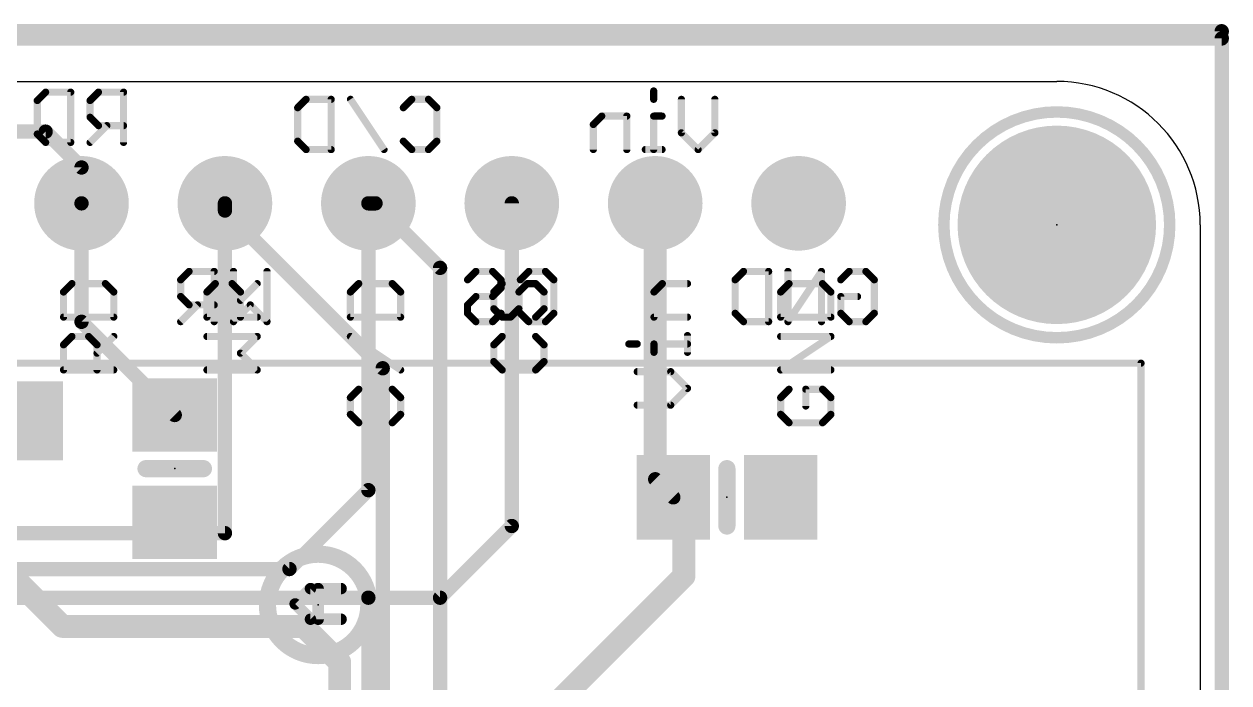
# Model space of a CAD drawing. Extents: x -0.6 to 62.7, y -0.8 to 53.6.
# Drawn here: x 41.4 to 62.74, y 41.92 to 53.59 of the extents above; entities that cross this region are included whole.
import ezdxf

# ---------------------------------------------------------------- set-up
doc = ezdxf.new("R2010")
doc.units = 0
for name, color, linetype in [('1', 12, 'CONTINUOUS'), ('16', 132, 'CONTINUOUS'), ('17', 110, 'CONTINUOUS'), ('20', 53, 'CONTINUOUS'), ('21', 40, 'CONTINUOUS'), ('22', 6, 'CONTINUOUS'), ('23', 40, 'CONTINUOUS')]:
    doc.layers.add(name, color=color, linetype=linetype)

# ---------------------------------------------------------------- blocks, each defined once
blk = doc.blocks.new('RECT')
blk.add_solid([(-0.5, -0.5), (0.5, -0.5), (-0.5, 0.5), (0.5, 0.5)])
blk = doc.blocks.new('ROUNDP')
at = {"const_width": 0.5}
blk.add_lwpolyline([(0, -0.25, 1), (0, 0.25, 1), (0, -0.25)], format="xyb", dxfattribs=at)

msp = doc.modelspace()

# ---------------------------------------------------------------- linework, layer by layer
at = {"layer": '1'}
for points, const_width in [([(62.611, 53.467), (-0.508, 53.467)], 0.254), ([(62.611, -0.508), (62.611, 53.467)], 0.254), ([(52.578, 50.419), (52.578, 45.532)], 0.4064), ([(42.418, 50.419), (42.418, 48.321)], 0.254), ([(44.958, 50.292), (44.958, 50.419)], 0.254), ([(47.752, 47.498), (44.958, 50.292)], 0.254), ([(47.625, 50.419), (47.498, 50.419)], 0.254), ([(48.768, 49.276), (47.625, 50.419)], 0.254), ([(48.768, 40.894), (48.768, 49.276)], 0.254), ([(42.418, 48.321), (44.069, 46.67)], 0.254), ([(47.752, 47.498), (47.752, 11.938)], 0.254), ([(52.578, 45.532), (52.898, 45.212)], 0.254), ([(53.086, 45.024), (52.898, 45.212)], 0.4064), ([(53.086, 43.815), (53.086, 45.024)], 0.4064), ([(40.64, 44.366), (42.08, 42.926)], 0.4064), ([(50.83, 41.559), (53.086, 43.815)], 0.4064), ([(42.08, 42.926), (46.355, 42.926)], 0.4064), ([(46.355, 42.926), (46.99, 42.291)], 0.4064), ([(46.99, 42.291), (46.99, 7.94)], 0.4064)]:
    msp.add_lwpolyline(points, dxfattribs=dict(at, const_width=const_width))
for points, const_width in [([(62.6745, 53.467, 1), (62.5475, 53.467)], 0.127), ([(62.611, 53.4035, 1), (62.611, 53.5305)], 0.127), ([(52.6796, 50.419, 1), (52.4764, 50.419)], 0.2032), ([(42.4815, 50.419, 1), (42.3545, 50.419)], 0.127), ([(45.0215, 50.419, 1), (44.8945, 50.419)], 0.127), ([(45.0029, 50.3369, 1), (44.9131, 50.2471)], 0.127), ([(44.8945, 50.292, 1), (45.0215, 50.292)], 0.127), ([(47.498, 50.4825, 1), (47.498, 50.3555)], 0.127), ([(47.6699, 50.4639, 1), (47.5801, 50.3741)], 0.127), ([(47.625, 50.3555, 1), (47.625, 50.4825)], 0.127), ([(48.8315, 49.276, 1), (48.7045, 49.276)], 0.127), ([(48.7231, 49.2311, 1), (48.8129, 49.3209)], 0.127), ([(42.4629, 48.3659, 1), (42.3731, 48.2761)], 0.127), ([(42.3545, 48.321, 1), (42.4815, 48.321)], 0.127), ([(47.8155, 47.498, 1), (47.6885, 47.498)], 0.127), ([(47.7071, 47.4531, 1), (47.7969, 47.5429)], 0.127), ([(44.0241, 46.6251, 1), (44.1139, 46.7149)], 0.127), ([(52.4764, 45.532, 1), (52.6796, 45.532)], 0.2032), ([(52.6229, 45.5769, 1), (52.5331, 45.4871)], 0.127), ([(52.9698, 45.2838, 1), (52.8262, 45.1402)], 0.2032), ([(52.8531, 45.1671, 1), (52.9429, 45.2569)], 0.127), ([(53.1876, 45.024, 1), (52.9844, 45.024)], 0.2032), ([(53.0142, 44.9522, 1), (53.1578, 45.0958)], 0.2032), ([(53.1578, 43.7432, 1), (53.0142, 43.8868)], 0.2032), ([(52.9844, 43.815, 1), (53.1876, 43.815)], 0.2032), ([(42.08, 43.0276, 1), (42.08, 42.8244)], 0.2032), ([(46.4268, 42.9978, 1), (46.2832, 42.8542)], 0.2032), ([(46.355, 42.8244, 1), (46.355, 43.0276)], 0.2032), ([(42.0082, 42.8542, 1), (42.1518, 42.9978)], 0.2032), ([(47.0916, 42.291, 1), (46.8884, 42.291)], 0.2032), ([(46.9182, 42.2192, 1), (47.0618, 42.3628)], 0.2032)]:
    msp.add_lwpolyline(points, format="xyb", dxfattribs=dict(at, const_width=const_width))
at = {"layer": '16', "const_width": 0.254}
for points in [[(62.611, 53.34), (-0.508, 53.34)], [(62.611, -0.635), (62.611, 53.34)], [(38.989, 51.689), (41.783, 51.689)], [(41.783, 51.689), (42.418, 51.054)], [(42.418, 51.054), (42.418, 50.419)], [(44.958, 50.419), (44.958, 44.577)], [(47.498, 50.419), (47.498, 45.339)], [(50.038, 50.419), (50.038, 44.704)], [(47.498, 45.339), (46.101, 43.942)], [(50.038, 44.704), (48.768, 43.434)], [(44.958, 44.577), (23.241, 44.577)], [(46.101, 43.942), (23.876, 43.942)], [(47.498, 43.434), (24.765, 43.434)], [(48.768, 43.434), (47.498, 43.434)], [(47.498, 39.37), (47.498, 43.434)]]:
    msp.add_lwpolyline(points, dxfattribs=at)
at = {"layer": '16', "const_width": 0.127}
for points in [[(62.6745, 53.34, 1), (62.5475, 53.34)], [(62.611, 53.2765, 1), (62.611, 53.4035)], [(41.8279, 51.7339, 1), (41.7381, 51.6441)], [(41.783, 51.6255, 1), (41.783, 51.7525)], [(42.4815, 51.054, 1), (42.3545, 51.054)], [(42.3731, 51.0091, 1), (42.4629, 51.0989)], [(42.3545, 50.419, 1), (42.4815, 50.419)], [(45.0215, 50.419, 1), (44.8945, 50.419)], [(47.5615, 50.419, 1), (47.4345, 50.419)], [(50.1015, 50.419, 1), (49.9745, 50.419)], [(47.5429, 45.2941, 1), (47.4531, 45.3839)], [(47.4345, 45.339, 1), (47.5615, 45.339)], [(50.0829, 44.6591, 1), (49.9931, 44.7489)], [(44.8945, 44.577, 1), (45.0215, 44.577)], [(44.958, 44.5135, 1), (44.958, 44.6405)], [(49.9745, 44.704, 1), (50.1015, 44.704)], [(46.0561, 43.9869, 1), (46.1459, 43.8971)], [(46.101, 43.8785, 1), (46.101, 44.0055)], [(47.498, 43.4975, 1), (47.498, 43.3705)], [(47.5615, 43.434, 1), (47.4345, 43.434)], [(47.498, 43.3705, 1), (47.498, 43.4975)], [(48.7231, 43.4789, 1), (48.8129, 43.3891)], [(48.768, 43.3705, 1), (48.768, 43.4975)]]:
    msp.add_lwpolyline(points, format="xyb", dxfattribs=at)
at = {"layer": '20'}
for p, q in [((2.54, 52.578), (59.69, 52.578)), ((62.23, 50.038), (62.23, 2.54))]:
    msp.add_line(p, q, dxfattribs=at)
msp.add_arc((59.69, 50.038), 2.54, 0, 90, dxfattribs=at)
at = {"layer": '21'}
for points, const_width in [([(59.69, 48.038, 1), (59.69, 52.038, 1), (59.69, 48.038)], 0.2032), ([(42.1315, 48.8489, 1), (42.068, 48.8489)], 0.0635), ([(42.0773, 48.8713, 1), (42.1222, 48.8264)], 0.0635), ([(42.248, 49.0289, 1), (42.248, 48.9654)], 0.0635), ([(42.2705, 48.9747, 1), (42.2256, 49.0196)], 0.0635), ([(42.8637, 49.0196, 1), (42.8188, 48.9747)], 0.0635), ([(42.8412, 48.9654, 1), (42.8412, 49.0289)], 0.0635), ([(43.0213, 48.8489, 1), (42.9577, 48.8489)], 0.0635), ([(42.967, 48.8264, 1), (43.012, 48.8713)], 0.0635), ([(44.6715, 48.8489, 1), (44.608, 48.8489)], 0.0635), ([(44.6173, 48.8713, 1), (44.6622, 48.8264)], 0.0635), ([(44.788, 49.0289, 1), (44.788, 48.9654)], 0.0635), ([(44.8105, 48.9747, 1), (44.7656, 49.0196)], 0.0635), ([(45.1071, 49.0196, 1), (45.0622, 48.9747)], 0.0635), ([(45.0846, 48.9654, 1), (45.0846, 49.0289)], 0.0635), ([(45.2647, 48.8489, 1), (45.2012, 48.8489)], 0.0635), ([(45.2105, 48.8264, 1), (45.2554, 48.8713)], 0.0635), ([(45.552, 48.9747, 1), (45.507, 49.0196)], 0.0635), ([(47.2115, 48.8489, 1), (47.148, 48.8489)], 0.0635), ([(47.1573, 48.8713, 1), (47.2022, 48.8264)], 0.0635), ([(47.328, 49.0289, 1), (47.328, 48.9654)], 0.0635), ([(47.3505, 48.9747, 1), (47.3056, 49.0196)], 0.0635), ([(47.9437, 49.0196, 1), (47.8988, 48.9747)], 0.0635), ([(47.9212, 48.9654, 1), (47.9212, 49.0289)], 0.0635), ([(48.1013, 48.8489, 1), (48.0378, 48.8489)], 0.0635), ([(48.047, 48.8264, 1), (48.092, 48.8713)], 0.0635), ([(49.7515, 48.8489, 1), (49.688, 48.8489)], 0.0635), ([(49.6973, 48.8713, 1), (49.7422, 48.8264)], 0.0635), ([(49.8905, 48.9747, 1), (49.8456, 49.0196)], 0.0635), ([(50.1964, 48.8489, 1), (50.1329, 48.8489)], 0.0635), ([(50.1422, 48.8713, 1), (50.1871, 48.8264)], 0.0635), ([(50.3129, 49.0289, 1), (50.3129, 48.9654)], 0.0635), ([(50.3354, 48.9747, 1), (50.2905, 49.0196)], 0.0635), ([(50.4837, 49.0196, 1), (50.4388, 48.9747)], 0.0635), ([(50.4612, 48.9654, 1), (50.4612, 49.0289)], 0.0635), ([(50.6413, 48.8489, 1), (50.5778, 48.8489)], 0.0635), ([(50.587, 48.8264, 1), (50.632, 48.8713)], 0.0635), ([(52.5881, 48.8489, 1), (52.5246, 48.8489)], 0.0635), ([(52.5339, 48.8713, 1), (52.5788, 48.8264)], 0.0635), ([(52.7046, 49.0289, 1), (52.7046, 48.9654)], 0.0635), ([(52.7271, 48.9747, 1), (52.6822, 49.0196)], 0.0635), ([(53.1495, 48.9654, 1), (53.1495, 49.0289)], 0.0635), ([(54.8315, 48.8489, 1), (54.768, 48.8489)], 0.0635), ([(54.7773, 48.8713, 1), (54.8222, 48.8264)], 0.0635), ([(54.948, 49.0289, 1), (54.948, 48.9654)], 0.0635), ([(54.9705, 48.9747, 1), (54.9256, 49.0196)], 0.0635), ([(55.5637, 49.0196, 1), (55.5188, 48.9747)], 0.0635), ([(55.5412, 48.9654, 1), (55.5412, 49.0289)], 0.0635), ([(55.7213, 48.8489, 1), (55.6578, 48.8489)], 0.0635), ([(55.667, 48.8264, 1), (55.712, 48.8713)], 0.0635), ([(45.2105, 48.723, 1), (45.2554, 48.6781)], 0.0635), ([(42.0997, 48.4357, 1), (42.0997, 48.3722)], 0.0635), ([(42.068, 48.404, 1), (42.1315, 48.404)], 0.0635), ([(42.9577, 48.404, 1), (43.0213, 48.404)], 0.0635), ([(42.9895, 48.3722, 1), (42.9895, 48.4357)], 0.0635), ([(44.6397, 48.4357, 1), (44.6397, 48.3722)], 0.0635), ([(44.608, 48.404, 1), (44.6715, 48.404)], 0.0635), ([(45.2012, 48.404, 1), (45.2647, 48.404)], 0.0635), ([(45.5295, 48.3722, 1), (45.5295, 48.4357)], 0.0635), ([(47.1797, 48.4357, 1), (47.1797, 48.3722)], 0.0635), ([(47.148, 48.404, 1), (47.2115, 48.404)], 0.0635), ([(48.0378, 48.404, 1), (48.1013, 48.404)], 0.0635), ([(48.0695, 48.3722, 1), (48.0695, 48.4357)], 0.0635), ([(49.688, 48.5523, 1), (49.7515, 48.5523)], 0.0635), ([(49.7422, 48.5747, 1), (49.6973, 48.5298)], 0.0635), ([(49.868, 48.4357, 1), (49.868, 48.3722)], 0.0635), ([(49.8456, 48.3815, 1), (49.8905, 48.4264)], 0.0635), ([(49.9939, 48.4264, 1), (50.0388, 48.3815)], 0.0635), ([(50.0163, 48.3722, 1), (50.0163, 48.4357)], 0.0635), ([(50.1329, 48.5523, 1), (50.1964, 48.5523)], 0.0635), ([(50.1871, 48.5298, 1), (50.1422, 48.5747)], 0.0635), ([(50.4388, 48.4264, 1), (50.4837, 48.3815)], 0.0635), ([(50.5778, 48.5523, 1), (50.6413, 48.5523)], 0.0635), ([(50.632, 48.5298, 1), (50.587, 48.5747)], 0.0635), ([(52.5563, 48.4357, 1), (52.5563, 48.3722)], 0.0635), ([(52.5246, 48.404, 1), (52.5881, 48.404)], 0.0635), ([(53.1495, 48.3722, 1), (53.1495, 48.4357)], 0.0635), ([(54.7997, 48.4357, 1), (54.7997, 48.3722)], 0.0635), ([(54.768, 48.404, 1), (54.8315, 48.404)], 0.0635), ([(55.6578, 48.404, 1), (55.7213, 48.404)], 0.0635), ([(55.6895, 48.3722, 1), (55.6895, 48.4357)], 0.0635), ([(42.248, 48.0934, 1), (42.248, 48.0299)], 0.0635), ([(42.2705, 48.0392, 1), (42.2256, 48.0841)], 0.0635), ([(42.5671, 48.0841, 1), (42.5222, 48.0392)], 0.0635), ([(42.5446, 48.0299, 1), (42.5446, 48.0934)], 0.0635), ([(43.012, 48.0392, 1), (42.967, 48.0841)], 0.0635), ([(44.6397, 48.0934, 1), (44.6397, 48.0299)], 0.0635), ([(45.552, 48.0392, 1), (45.507, 48.0841)], 0.0635), ([(45.5295, 48.0299, 1), (45.5295, 48.0934)], 0.0635), ([(47.1974, 48.0881, 1), (47.1621, 48.0352)], 0.0635), ([(49.8905, 48.0392, 1), (49.8456, 48.0841)], 0.0635), ([(50.4837, 48.0841, 1), (50.4388, 48.0392)], 0.0635), ([(53.1813, 48.0769, 1), (53.1178, 48.0769)], 0.0635), ([(54.7997, 48.0934, 1), (54.7997, 48.0299)], 0.0635), ([(55.7071, 48.0352, 1), (55.6719, 48.0881)], 0.0635), ([(55.6895, 48.0299, 1), (55.6895, 48.0934)], 0.0635), ([(42.1315, 47.9133, 1), (42.068, 47.9133)], 0.0635), ([(42.0773, 47.9358, 1), (42.1222, 47.8909)], 0.0635), ([(42.7247, 47.9133, 1), (42.6612, 47.9133)], 0.0635), ([(42.6705, 47.7875, 1), (42.7154, 47.7426)], 0.0635), ([(42.6705, 47.8909, 1), (42.7154, 47.9358)], 0.0635), ([(45.2554, 47.7875, 1), (45.2105, 47.7426)], 0.0635), ([(45.2105, 47.7875, 1), (45.2554, 47.7426)], 0.0635), ([(49.7515, 47.9133, 1), (49.688, 47.9133)], 0.0635), ([(49.6973, 47.9358, 1), (49.7422, 47.8909)], 0.0635), ([(50.6413, 47.9133, 1), (50.5778, 47.9133)], 0.0635), ([(50.587, 47.8909, 1), (50.632, 47.9358)], 0.0635), ([(52.1114, 47.9603, 1), (52.1114, 47.8968)], 0.0635), ([(52.2597, 47.8968, 1), (52.2597, 47.9603)], 0.0635), ([(52.5881, 47.9286, 1), (52.5246, 47.9286)], 0.0635), ([(52.5563, 47.9603, 1), (52.5563, 47.8968)], 0.0635), ([(52.5246, 47.7803, 1), (52.5881, 47.7803)], 0.0635), ([(53.1178, 47.7803, 1), (53.1813, 47.7803)], 0.0635), ([(53.1495, 47.8968, 1), (53.1495, 47.9603)], 0.0635), ([(49.688, 47.6168, 1), (49.7515, 47.6168)], 0.0635), ([(49.7422, 47.6392, 1), (49.6973, 47.5943)], 0.0635), ([(50.5778, 47.6168, 1), (50.6413, 47.6168)], 0.0635), ([(50.632, 47.5943, 1), (50.587, 47.6392)], 0.0635), ([(42.0997, 47.5002, 1), (42.0997, 47.4367)], 0.0635), ([(42.068, 47.4685, 1), (42.1315, 47.4685)], 0.0635), ([(42.6612, 47.4685, 1), (42.7247, 47.4685)], 0.0635), ([(42.9895, 47.4367, 1), (42.9895, 47.5002)], 0.0635), ([(44.6397, 47.5002, 1), (44.6397, 47.4367)], 0.0635), ([(45.507, 47.446, 1), (45.552, 47.4909)], 0.0635), ([(45.5295, 47.4367, 1), (45.5295, 47.5002)], 0.0635), ([(48.0519, 47.442, 1), (48.0871, 47.4949)], 0.0635), ([(49.868, 47.5002, 1), (49.868, 47.4367)], 0.0635), ([(49.8456, 47.446, 1), (49.8905, 47.4909)], 0.0635), ([(50.4388, 47.4909, 1), (50.4837, 47.446)], 0.0635), ([(50.4612, 47.4367, 1), (50.4612, 47.5002)], 0.0635), ([(52.2597, 47.4697, 1), (52.2597, 47.4062)], 0.0635), ([(52.8754, 47.4604, 1), (52.8305, 47.4155)], 0.0635), ([(52.8529, 47.4062, 1), (52.8529, 47.4697)], 0.0635), ([(54.7997, 47.5002, 1), (54.7997, 47.4367)], 0.0635), ([(54.7821, 47.4949, 1), (54.8174, 47.442)], 0.0635), ([(55.6895, 47.4367, 1), (55.6895, 47.5002)], 0.0635), ([(47.3505, 47.1037, 1), (47.3056, 47.1486)], 0.0635), ([(47.9437, 47.1486, 1), (47.8988, 47.1037)], 0.0635), ([(53.172, 47.1189, 1), (53.127, 47.1638)], 0.0635), ([(53.127, 47.1189, 1), (53.172, 47.1638)], 0.0635), ([(54.9705, 47.1037, 1), (54.9256, 47.1486)], 0.0635), ([(55.2446, 47.1579, 1), (55.2446, 47.0944)], 0.0635), ([(55.2764, 47.1261, 1), (55.2129, 47.1261)], 0.0635), ([(55.5637, 47.1486, 1), (55.5188, 47.1037)], 0.0635), ([(55.5412, 47.0944, 1), (55.5412, 47.1579)], 0.0635), ([(47.2115, 46.9778, 1), (47.148, 46.9778)], 0.0635), ([(47.1573, 47.0003, 1), (47.2022, 46.9554)], 0.0635), ([(48.1013, 46.9778, 1), (48.0378, 46.9778)], 0.0635), ([(48.047, 46.9554, 1), (48.092, 47.0003)], 0.0635), ([(54.8315, 46.9778, 1), (54.768, 46.9778)], 0.0635), ([(54.7773, 47.0003, 1), (54.8222, 46.9554)], 0.0635), ([(55.7213, 46.9778, 1), (55.6578, 46.9778)], 0.0635), ([(55.667, 46.9554, 1), (55.712, 47.0003)], 0.0635), ([(47.2022, 46.7037, 1), (47.1573, 46.6588)], 0.0635), ([(48.092, 46.6588, 1), (48.047, 46.7037)], 0.0635), ([(52.2597, 46.8765, 1), (52.2597, 46.813)], 0.0635), ([(52.8305, 46.8672, 1), (52.8754, 46.8223)], 0.0635), ([(52.8529, 46.813, 1), (52.8529, 46.8765)], 0.0635), ([(54.8222, 46.7037, 1), (54.7773, 46.6588)], 0.0635), ([(55.2129, 46.8295, 1), (55.2764, 46.8295)], 0.0635), ([(55.712, 46.6588, 1), (55.667, 46.7037)], 0.0635), ([(47.148, 46.6812, 1), (47.2115, 46.6812)], 0.0635), ([(47.328, 46.5647, 1), (47.328, 46.5012)], 0.0635), ([(47.3056, 46.5105, 1), (47.3505, 46.5554)], 0.0635), ([(47.8988, 46.5554, 1), (47.9437, 46.5105)], 0.0635), ([(47.9212, 46.5012, 1), (47.9212, 46.5647)], 0.0635), ([(48.0378, 46.6812, 1), (48.1013, 46.6812)], 0.0635), ([(54.768, 46.6812, 1), (54.8315, 46.6812)], 0.0635), ([(54.948, 46.5647, 1), (54.948, 46.5012)], 0.0635), ([(54.9256, 46.5105, 1), (54.9705, 46.5554)], 0.0635), ([(55.5188, 46.5554, 1), (55.5637, 46.5105)], 0.0635), ([(55.5412, 46.5012, 1), (55.5412, 46.5647)], 0.0635), ([(55.6578, 46.6812, 1), (55.7213, 46.6812)], 0.0635), ([(43.561, 45.7962, 1), (43.561, 45.6438)], 0.1524), ([(44.577, 45.6438, 1), (44.577, 45.7962)], 0.1524), ([(53.9242, 45.72, 1), (53.7718, 45.72)], 0.1524), ([(53.7718, 44.704, 1), (53.9242, 44.704)], 0.1524), ([(46.609, 42.409, 1), (46.609, 44.205, 1), (46.609, 42.409)], 0.3048), ([(46.4731, 43.6461, 1), (46.4731, 43.5445)], 0.1016), ([(46.509, 43.5594, 1), (46.4372, 43.6312)], 0.1016), ([(46.6595, 43.5953, 1), (46.5579, 43.5953)], 0.1016), ([(47.0154, 43.5445, 1), (47.0154, 43.6461)], 0.1016), ([(46.2378, 43.3601, 1), (46.166, 43.2882)], 0.1016), ([(46.166, 43.3601, 1), (46.2378, 43.2882)], 0.1016), ([(46.4731, 43.1038, 1), (46.4731, 43.0022)], 0.1016), ([(46.4372, 43.0171, 1), (46.509, 43.0889)], 0.1016), ([(46.5579, 43.053, 1), (46.6595, 43.053)], 0.1016), ([(47.0154, 43.0022, 1), (47.0154, 43.1038)], 0.1016)]:
    msp.add_lwpolyline(points, format="xyb", dxfattribs=dict(at, const_width=const_width))
for points, const_width in [([(42.248, 48.9972), (42.0997, 48.8489)], 0.127), ([(42.0997, 48.8489), (42.0997, 48.404)], 0.127), ([(42.8412, 48.9972), (42.248, 48.9972)], 0.127), ([(42.9895, 48.8489), (42.8412, 48.9972)], 0.127), ([(42.9895, 48.404), (42.9895, 48.8489)], 0.127), ([(44.6397, 48.8489), (44.788, 48.9972)], 0.127), ([(44.6397, 48.404), (44.6397, 48.8489)], 0.127), ([(44.788, 48.9972), (45.0846, 48.9972)], 0.127), ([(45.0846, 48.9972), (45.2329, 48.8489)], 0.127), ([(45.2329, 48.7006), (45.5295, 48.9972)], 0.127), ([(45.2329, 48.8489), (45.2329, 48.404)], 0.127), ([(47.328, 48.9972), (47.1797, 48.8489)], 0.127), ([(47.1797, 48.8489), (47.1797, 48.404)], 0.127), ([(47.9212, 48.9972), (47.328, 48.9972)], 0.127), ([(48.0695, 48.8489), (47.9212, 48.9972)], 0.127), ([(48.0695, 48.404), (48.0695, 48.8489)], 0.127), ([(49.868, 48.9972), (49.7197, 48.8489)], 0.127), ([(49.7197, 48.8489), (49.7197, 48.5523)], 0.127), ([(50.1646, 48.8489), (50.3129, 48.9972)], 0.127), ([(50.1646, 48.5523), (50.1646, 48.8489)], 0.127), ([(50.3129, 48.9972), (50.4612, 48.9972)], 0.127), ([(50.4612, 48.9972), (50.6095, 48.8489)], 0.127), ([(50.6095, 48.8489), (50.6095, 48.5523)], 0.127), ([(52.5563, 48.8489), (52.7046, 48.9972)], 0.127), ([(52.5563, 48.404), (52.5563, 48.8489)], 0.127), ([(52.7046, 48.9972), (53.1495, 48.9972)], 0.127), ([(54.948, 48.9972), (54.7997, 48.8489)], 0.127), ([(54.7997, 48.8489), (54.7997, 48.404)], 0.127), ([(55.5412, 48.9972), (54.948, 48.9972)], 0.127), ([(55.6895, 48.8489), (55.5412, 48.9972)], 0.127), ([(55.6895, 48.404), (55.6895, 48.8489)], 0.127), ([(42.0997, 48.404), (42.9895, 48.404)], 0.127), ([(45.5295, 48.404), (44.6397, 48.404)], 0.127), ([(47.1797, 48.404), (48.0695, 48.404)], 0.127), ([(49.7197, 48.5523), (49.868, 48.404)], 0.127), ([(49.868, 48.404), (50.0163, 48.404)], 0.127), ([(50.0163, 48.404), (50.1646, 48.5523)], 0.127), ([(50.6095, 48.5523), (50.4612, 48.404)], 0.127), ([(53.1495, 48.404), (52.5563, 48.404)], 0.127), ([(54.7997, 48.404), (55.6895, 48.404)], 0.127), ([(42.0997, 47.9133), (42.248, 48.0616)], 0.127), ([(42.248, 48.0616), (42.5446, 48.0616)], 0.127), ([(42.5446, 48.0616), (42.6929, 47.9133)], 0.127), ([(42.6929, 47.765), (42.9895, 48.0616)], 0.127), ([(45.5295, 48.0616), (44.6397, 48.0616)], 0.127), ([(45.2329, 47.765), (45.5295, 48.0616)], 0.127), ([(48.0695, 47.4685), (47.1797, 48.0616)], 0.127), ([(49.868, 48.0616), (49.7197, 47.9133)], 0.127), ([(50.6095, 47.9133), (50.4612, 48.0616)], 0.127), ([(53.1495, 47.7803), (53.1495, 48.0769)], 0.127), ([(54.7997, 47.4685), (55.6895, 48.0616)], 0.127), ([(55.6895, 48.0616), (54.7997, 48.0616)], 0.127), ([(42.0997, 47.4685), (42.0997, 47.9133)], 0.127), ([(42.6929, 47.9133), (42.6929, 47.4685)], 0.127), ([(45.5295, 47.4685), (45.2329, 47.765)], 0.127), ([(49.7197, 47.9133), (49.7197, 47.6168)], 0.127), ([(50.6095, 47.6168), (50.6095, 47.9133)], 0.127), ([(52.1114, 47.9286), (52.2597, 47.9286)], 0.127), ([(52.5563, 47.7803), (52.5563, 47.9286)], 0.127), ([(52.5563, 47.9286), (53.1495, 47.9286)], 0.127), ([(49.7197, 47.6168), (49.868, 47.4685)], 0.127), ([(50.4612, 47.4685), (50.6095, 47.6168)], 0.127), ([(42.9895, 47.4685), (42.0997, 47.4685)], 0.127), ([(44.6397, 47.4685), (45.5295, 47.4685)], 0.127), ([(49.868, 47.4685), (50.4612, 47.4685)], 0.127), ([(52.8529, 47.438), (52.2597, 47.438)], 0.127), ([(53.1495, 47.1414), (52.8529, 47.438)], 0.127), ([(55.6895, 47.4685), (54.7997, 47.4685)], 0.127), ([(47.328, 47.1261), (47.1797, 46.9778)], 0.127), ([(48.0695, 46.9778), (47.9212, 47.1261)], 0.127), ([(52.8529, 46.8448), (53.1495, 47.1414)], 0.127), ([(54.948, 47.1261), (54.7997, 46.9778)], 0.127), ([(55.5412, 47.1261), (55.2446, 47.1261)], 0.127), ([(55.2446, 47.1261), (55.2446, 46.8295)], 0.127), ([(55.6895, 46.9778), (55.5412, 47.1261)], 0.127), ([(47.1797, 46.9778), (47.1797, 46.6812)], 0.127), ([(48.0695, 46.6812), (48.0695, 46.9778)], 0.127), ([(54.7997, 46.9778), (54.7997, 46.6812)], 0.127), ([(55.6895, 46.6812), (55.6895, 46.9778)], 0.127), ([(47.1797, 46.6812), (47.328, 46.5329)], 0.127), ([(47.9212, 46.5329), (48.0695, 46.6812)], 0.127), ([(52.2597, 46.8448), (52.8529, 46.8448)], 0.127), ([(54.7997, 46.6812), (54.948, 46.5329)], 0.127), ([(55.5412, 46.5329), (55.6895, 46.6812)], 0.127), ([(47.328, 46.5329), (47.9212, 46.5329)], 0.127), ([(54.948, 46.5329), (55.5412, 46.5329)], 0.127), ([(43.561, 45.72), (44.577, 45.72)], 0.3048), ([(53.848, 45.72), (53.848, 44.704)], 0.3048), ([(46.2019, 43.3242), (46.4731, 43.5953)], 0.2032), ([(46.4731, 43.5953), (47.0154, 43.5953)], 0.2032), ([(46.6087, 43.053), (46.6087, 43.5953)], 0.2032), ([(46.4731, 43.053), (46.2019, 43.3242)], 0.2032), ([(47.0154, 43.053), (46.4731, 43.053)], 0.2032)]:
    msp.add_lwpolyline(points, dxfattribs=dict(at, const_width=const_width))
at = {"layer": '22', "const_width": 0.127}
for points in [[(41.6343, 52.24), (41.7826, 52.3883)], [(41.6343, 51.6468), (41.6343, 52.24)], [(41.7826, 52.3883), (42.2275, 52.3883)], [(42.2275, 52.3883), (42.2275, 51.4985)], [(42.7181, 52.3883), (42.5698, 52.24)], [(42.5698, 52.24), (42.5698, 51.9434)], [(43.163, 52.3883), (42.7181, 52.3883)], [(43.163, 51.4985), (43.163, 52.3883)], [(46.2466, 52.113), (46.3949, 52.2613)], [(46.3949, 52.2613), (46.8397, 52.2613)], [(46.8397, 52.2613), (46.8397, 51.3715)], [(47.7753, 51.3715), (47.1821, 52.2613)], [(48.1176, 52.113), (48.2659, 52.2613)], [(48.2659, 52.2613), (48.5625, 52.2613)], [(48.5625, 52.2613), (48.7108, 52.113)], [(52.5511, 52.4096), (52.5511, 52.2613)], [(53.0417, 51.6681), (53.0417, 52.2613)], [(53.6349, 52.2613), (53.6349, 51.6681)], [(46.2466, 51.5198), (46.2466, 52.113)], [(48.7108, 52.113), (48.7108, 51.5198)], [(42.5698, 51.9434), (42.7181, 51.7951)], [(42.8664, 51.7951), (42.5698, 51.4985)], [(42.7181, 51.7951), (43.163, 51.7951)], [(51.6308, 51.9647), (51.4825, 51.8164)], [(51.4825, 51.8164), (51.4825, 51.3715)], [(52.0757, 51.9647), (51.6308, 51.9647)], [(52.0757, 51.3715), (52.0757, 51.9647)], [(52.6993, 51.9647), (52.5511, 51.9647)], [(52.5511, 51.9647), (52.5511, 51.3715)], [(41.7826, 51.4985), (41.6343, 51.6468)], [(53.3383, 51.3715), (53.0417, 51.6681)], [(53.6349, 51.6681), (53.3383, 51.3715)], [(42.2275, 51.4985), (41.7826, 51.4985)], [(46.3949, 51.3715), (46.2466, 51.5198)], [(46.8397, 51.3715), (46.3949, 51.3715)], [(48.2659, 51.3715), (48.1176, 51.5198)], [(48.5625, 51.3715), (48.2659, 51.3715)], [(48.7108, 51.5198), (48.5625, 51.3715)], [(52.6993, 51.3715), (52.4028, 51.3715)], [(44.3226, 49.2133), (44.1743, 49.065)], [(44.1743, 49.065), (44.1743, 48.7684)], [(44.7675, 49.2133), (44.3226, 49.2133)], [(44.7675, 48.3235), (44.7675, 49.2133)], [(45.1098, 48.3235), (45.1098, 49.2133)], [(45.703, 49.2133), (45.703, 48.3235)], [(49.2543, 49.065), (49.4026, 49.2133)], [(49.4026, 49.2133), (49.6992, 49.2133)], [(49.6992, 49.2133), (49.8475, 49.065)], [(49.8475, 49.065), (49.8475, 48.9167)], [(50.1898, 49.065), (50.3381, 49.2133)], [(50.3381, 49.2133), (50.6347, 49.2133)], [(50.6347, 49.2133), (50.783, 49.065)], [(50.783, 49.065), (50.783, 48.4718)], [(53.9936, 49.065), (54.1419, 49.2133)], [(53.9936, 48.4718), (53.9936, 49.065)], [(54.1419, 49.2133), (54.5867, 49.2133)], [(54.5867, 49.2133), (54.5867, 48.3235)], [(55.5223, 49.2133), (54.9291, 48.3235)], [(54.9291, 48.3235), (54.9291, 49.2133)], [(55.5223, 48.3235), (55.5223, 49.2133)], [(55.8646, 49.065), (56.0129, 49.2133)], [(56.0129, 49.2133), (56.3095, 49.2133)], [(56.3095, 49.2133), (56.4578, 49.065)], [(56.4578, 49.065), (56.4578, 48.4718)], [(49.8475, 48.9167), (49.6992, 48.7684)], [(44.1743, 48.7684), (44.3226, 48.6201)], [(44.4709, 48.6201), (44.1743, 48.3235)], [(44.3226, 48.6201), (44.7675, 48.6201)], [(45.4064, 48.6201), (45.1098, 48.3235)], [(45.703, 48.3235), (45.4064, 48.6201)], [(49.4026, 48.7684), (49.2543, 48.6201)], [(49.2543, 48.6201), (49.2543, 48.4718)], [(49.6992, 48.7684), (49.4026, 48.7684)], [(55.8646, 48.4718), (55.8646, 48.7684)], [(55.8646, 48.7684), (56.1612, 48.7684)], [(49.2543, 48.4718), (49.4026, 48.3235)], [(49.6992, 48.3235), (49.8475, 48.4718)], [(50.3381, 48.3235), (50.1898, 48.4718)], [(50.783, 48.4718), (50.6347, 48.3235)], [(54.1419, 48.3235), (53.9936, 48.4718)], [(56.0129, 48.3235), (55.8646, 48.4718)], [(56.4578, 48.4718), (56.3095, 48.3235)], [(49.4026, 48.3235), (49.6992, 48.3235)], [(50.6347, 48.3235), (50.3381, 48.3235)], [(54.5867, 48.3235), (54.1419, 48.3235)], [(56.3095, 48.3235), (56.0129, 48.3235)], [(61.182, 47.589), (1.182, 47.589)], [(61.182, 4.989), (61.182, 47.589)]]:
    msp.add_lwpolyline(points, dxfattribs=at)
at = {"layer": '22', "const_width": 0.0635}
for points in [[(41.6661, 52.24, 1), (41.6026, 52.24)], [(41.6119, 52.2624, 1), (41.6568, 52.2175)], [(41.7826, 52.42, 1), (41.7826, 52.3565)], [(41.8051, 52.3658, 1), (41.7602, 52.4107)], [(42.2593, 52.3883, 1), (42.1957, 52.3883)], [(42.2275, 52.3565, 1), (42.2275, 52.42)], [(42.6016, 52.24, 1), (42.5381, 52.24)], [(42.5474, 52.2624, 1), (42.5923, 52.2175)], [(42.7181, 52.42, 1), (42.7181, 52.3565)], [(42.7406, 52.3658, 1), (42.6957, 52.4107)], [(43.1948, 52.3883, 1), (43.1313, 52.3883)], [(43.163, 52.3565, 1), (43.163, 52.42)], [(46.3949, 52.293, 1), (46.3949, 52.2295)], [(46.4173, 52.2388, 1), (46.3724, 52.2837)], [(46.8715, 52.2613, 1), (46.808, 52.2613)], [(46.8397, 52.2295, 1), (46.8397, 52.293)], [(47.2085, 52.2789, 1), (47.1557, 52.2436)], [(48.2659, 52.293, 1), (48.2659, 52.2295)], [(48.2884, 52.2388, 1), (48.2434, 52.2837)], [(48.5849, 52.2837, 1), (48.54, 52.2388)], [(48.5625, 52.2295, 1), (48.5625, 52.293)], [(52.5828, 52.4096, 1), (52.5193, 52.4096)], [(52.5193, 52.2613, 1), (52.5828, 52.2613)], [(53.0734, 52.2613, 1), (53.0099, 52.2613)], [(53.6666, 52.2613, 1), (53.6031, 52.2613)], [(46.2783, 52.113, 1), (46.2148, 52.113)], [(46.2241, 52.1354, 1), (46.269, 52.0905)], [(48.0952, 52.1354, 1), (48.1401, 52.0905)], [(48.7425, 52.113, 1), (48.679, 52.113)], [(48.6883, 52.0905, 1), (48.7332, 52.1354)], [(42.5381, 51.9434, 1), (42.6016, 51.9434)], [(42.5923, 51.9658, 1), (42.5474, 51.9209)], [(42.7181, 51.8268, 1), (42.7181, 51.7633)], [(42.6957, 51.7726, 1), (42.7406, 51.8175)], [(42.8889, 51.7726, 1), (42.844, 51.8175)], [(43.163, 51.7633, 1), (43.163, 51.8268)], [(51.5142, 51.8164, 1), (51.4507, 51.8164)], [(51.46, 51.8388, 1), (51.5049, 51.7939)], [(51.6308, 51.9964, 1), (51.6308, 51.9329)], [(51.6532, 51.9422, 1), (51.6083, 51.9871)], [(52.1074, 51.9647, 1), (52.0439, 51.9647)], [(52.0757, 51.9329, 1), (52.0757, 51.9964)], [(52.5828, 51.9647, 1), (52.5193, 51.9647)], [(52.5511, 51.9964, 1), (52.5511, 51.9329)], [(52.6993, 51.9329, 1), (52.6993, 51.9964)], [(41.6026, 51.6468, 1), (41.6661, 51.6468)], [(41.6568, 51.6692, 1), (41.6119, 51.6243)], [(53.0099, 51.6681, 1), (53.0734, 51.6681)], [(53.0641, 51.6905, 1), (53.0192, 51.6456)], [(53.6031, 51.6681, 1), (53.6666, 51.6681)], [(53.6573, 51.6456, 1), (53.6124, 51.6905)], [(41.7826, 51.5303, 1), (41.7826, 51.4667)], [(41.7602, 51.476, 1), (41.8051, 51.521)], [(42.1957, 51.4985, 1), (42.2593, 51.4985)], [(42.2275, 51.4667, 1), (42.2275, 51.5303)], [(42.5474, 51.521, 1), (42.5923, 51.476)], [(43.1313, 51.4985, 1), (43.1948, 51.4985)], [(46.2148, 51.5198, 1), (46.2783, 51.5198)], [(46.269, 51.5422, 1), (46.2241, 51.4973)], [(46.3949, 51.4033, 1), (46.3949, 51.3398)], [(46.3724, 51.349, 1), (46.4173, 51.394)], [(46.8397, 51.3398, 1), (46.8397, 51.4033)], [(48.1401, 51.5422, 1), (48.0952, 51.4973)], [(48.2659, 51.4033, 1), (48.2659, 51.3398)], [(48.2434, 51.349, 1), (48.2884, 51.394)], [(48.54, 51.394, 1), (48.5849, 51.349)], [(48.5625, 51.3398, 1), (48.5625, 51.4033)], [(48.679, 51.5198, 1), (48.7425, 51.5198)], [(48.7332, 51.4973, 1), (48.6883, 51.5422)], [(52.4028, 51.4033, 1), (52.4028, 51.3398)], [(52.6993, 51.3398, 1), (52.6993, 51.4033)], [(53.3158, 51.394, 1), (53.3607, 51.349)], [(53.3158, 51.349, 1), (53.3607, 51.394)], [(46.808, 51.3715, 1), (46.8715, 51.3715)], [(47.7488, 51.3539, 1), (47.8017, 51.3891)], [(51.4507, 51.3715, 1), (51.5142, 51.3715)], [(52.0439, 51.3715, 1), (52.1074, 51.3715)], [(52.5193, 51.3715, 1), (52.5828, 51.3715)], [(44.2061, 49.065, 1), (44.1426, 49.065)], [(44.1519, 49.0874, 1), (44.1968, 49.0425)], [(44.3226, 49.245, 1), (44.3226, 49.1815)], [(44.3451, 49.1908, 1), (44.3002, 49.2357)], [(44.7993, 49.2133, 1), (44.7358, 49.2133)], [(44.7675, 49.1815, 1), (44.7675, 49.245)], [(45.1416, 49.2133, 1), (45.0781, 49.2133)], [(45.7348, 49.2133, 1), (45.6713, 49.2133)], [(49.2319, 49.0874, 1), (49.2768, 49.0425)], [(49.4026, 49.245, 1), (49.4026, 49.1815)], [(49.4251, 49.1908, 1), (49.3802, 49.2357)], [(49.7217, 49.2357, 1), (49.6768, 49.1908)], [(49.6992, 49.1815, 1), (49.6992, 49.245)], [(49.8793, 49.065, 1), (49.8158, 49.065)], [(49.825, 49.0425, 1), (49.87, 49.0874)], [(50.1674, 49.0874, 1), (50.2123, 49.0425)], [(50.3381, 49.245, 1), (50.3381, 49.1815)], [(50.3606, 49.1908, 1), (50.3157, 49.2357)], [(50.6572, 49.2357, 1), (50.6123, 49.1908)], [(50.6347, 49.1815, 1), (50.6347, 49.245)], [(50.8148, 49.065, 1), (50.7513, 49.065)], [(50.7606, 49.0425, 1), (50.8055, 49.0874)], [(54.0253, 49.065, 1), (53.9618, 49.065)], [(53.9711, 49.0874, 1), (54.016, 49.0425)], [(54.1419, 49.245, 1), (54.1419, 49.1815)], [(54.1643, 49.1908, 1), (54.1194, 49.2357)], [(54.6185, 49.2133, 1), (54.555, 49.2133)], [(54.5867, 49.1815, 1), (54.5867, 49.245)], [(54.9608, 49.2133, 1), (54.8973, 49.2133)], [(55.554, 49.2133, 1), (55.4905, 49.2133)], [(55.5487, 49.1956, 1), (55.4958, 49.2309)], [(55.8422, 49.0874, 1), (55.8871, 49.0425)], [(56.0129, 49.245, 1), (56.0129, 49.1815)], [(56.0354, 49.1908, 1), (55.9904, 49.2357)], [(56.3319, 49.2357, 1), (56.287, 49.1908)], [(56.3095, 49.1815, 1), (56.3095, 49.245)], [(56.4895, 49.065, 1), (56.426, 49.065)], [(56.4353, 49.0425, 1), (56.4802, 49.0874)], [(49.8158, 48.9167, 1), (49.8793, 48.9167)], [(49.87, 48.8942, 1), (49.825, 48.9391)], [(44.1426, 48.7684, 1), (44.2061, 48.7684)], [(44.1968, 48.7908, 1), (44.1519, 48.7459)], [(44.3226, 48.6518, 1), (44.3226, 48.5883)], [(44.3002, 48.5976, 1), (44.3451, 48.6425)], [(44.4934, 48.5976, 1), (44.4485, 48.6425)], [(44.7675, 48.5883, 1), (44.7675, 48.6518)], [(45.4289, 48.6425, 1), (45.384, 48.5976)], [(45.4289, 48.5976, 1), (45.384, 48.6425)], [(49.2861, 48.6201, 1), (49.2226, 48.6201)], [(49.2319, 48.6425, 1), (49.2768, 48.5976)], [(49.4026, 48.8001, 1), (49.4026, 48.7366)], [(49.4251, 48.7459, 1), (49.3802, 48.7908)], [(49.6768, 48.7908, 1), (49.7217, 48.7459)], [(49.6992, 48.7366, 1), (49.6992, 48.8001)], [(55.8964, 48.7684, 1), (55.8329, 48.7684)], [(55.8646, 48.8001, 1), (55.8646, 48.7366)], [(56.1612, 48.7366, 1), (56.1612, 48.8001)], [(49.2226, 48.4718, 1), (49.2861, 48.4718)], [(49.2768, 48.4942, 1), (49.2319, 48.4493)], [(49.87, 48.4493, 1), (49.825, 48.4942)], [(50.2123, 48.4942, 1), (50.1674, 48.4493)], [(50.7513, 48.4718, 1), (50.8148, 48.4718)], [(50.8055, 48.4493, 1), (50.7606, 48.4942)], [(53.9618, 48.4718, 1), (54.0253, 48.4718)], [(54.016, 48.4942, 1), (53.9711, 48.4493)], [(55.8329, 48.4718, 1), (55.8964, 48.4718)], [(55.8871, 48.4942, 1), (55.8422, 48.4493)], [(56.426, 48.4718, 1), (56.4895, 48.4718)], [(56.4802, 48.4493, 1), (56.4353, 48.4942)], [(44.1519, 48.346, 1), (44.1968, 48.301)], [(44.7358, 48.3235, 1), (44.7993, 48.3235)], [(45.0874, 48.346, 1), (45.1323, 48.301)], [(45.0781, 48.3235, 1), (45.1416, 48.3235)], [(45.6713, 48.3235, 1), (45.7348, 48.3235)], [(45.6806, 48.301, 1), (45.7255, 48.346)], [(49.4026, 48.3553, 1), (49.4026, 48.2918)], [(49.3802, 48.301, 1), (49.4251, 48.346)], [(49.6768, 48.346, 1), (49.7217, 48.301)], [(49.6992, 48.2918, 1), (49.6992, 48.3553)], [(50.3381, 48.3553, 1), (50.3381, 48.2918)], [(50.3157, 48.301, 1), (50.3606, 48.346)], [(50.6123, 48.346, 1), (50.6572, 48.301)], [(50.6347, 48.2918, 1), (50.6347, 48.3553)], [(54.1419, 48.3553, 1), (54.1419, 48.2918)], [(54.1194, 48.301, 1), (54.1643, 48.346)], [(54.555, 48.3235, 1), (54.6185, 48.3235)], [(54.5867, 48.2918, 1), (54.5867, 48.3553)], [(54.8973, 48.3235, 1), (54.9608, 48.3235)], [(54.9027, 48.3411, 1), (54.9555, 48.3059)], [(55.4905, 48.3235, 1), (55.554, 48.3235)], [(56.0129, 48.3553, 1), (56.0129, 48.2918)], [(55.9904, 48.301, 1), (56.0354, 48.346)], [(56.287, 48.346, 1), (56.3319, 48.301)], [(56.3095, 48.2918, 1), (56.3095, 48.3553)], [(61.2138, 47.589, 1), (61.1502, 47.589)], [(61.182, 47.5573, 1), (61.182, 47.6208)]]:
    msp.add_lwpolyline(points, format="xyb", dxfattribs=at)
at = {"layer": '23'}
for p in [(59.69, 50.038), (44.069, 45.72), (53.848, 45.212), (46.609, 43.307)]:
    msp.add_point(p, dxfattribs=at)

# ---------------------------------------------------------------- block references
at = {"layer": '1', "yscale": 1.4, "rotation": 180}
msp.add_blockref('RECT', (41.59, 46.566), dxfattribs=at)
at = {"layer": '1', "xscale": 1.3, "yscale": 1.5, "rotation": 90}
for p in [(44.069, 46.67), (44.069, 44.77)]:
    msp.add_blockref('RECT', p, dxfattribs=at)
at = {"layer": '1', "xscale": 1.3, "yscale": 1.5}
for p in [(52.898, 45.212), (54.798, 45.212)]:
    msp.add_blockref('RECT', p, dxfattribs=at)
at = {"layer": '17', "xscale": 3.516, "yscale": 3.516}
msp.add_blockref('ROUNDP', (59.69, 50.038), dxfattribs=at)
msp.add_blockref('ROUNDP', (59.69, 50.038), dxfattribs=at)
at = {"layer": '17', "xscale": 1.6764, "yscale": 1.6764, "rotation": 270}
for p in [(42.418, 50.419), (42.418, 50.419), (44.958, 50.419), (44.958, 50.419), (47.498, 50.419), (47.498, 50.419), (50.038, 50.419), (50.038, 50.419), (52.578, 50.419), (52.578, 50.419), (55.118, 50.419), (55.118, 50.419)]:
    msp.add_blockref('ROUNDP', p, dxfattribs=at)

doc.saveas('drawing.dxf')
